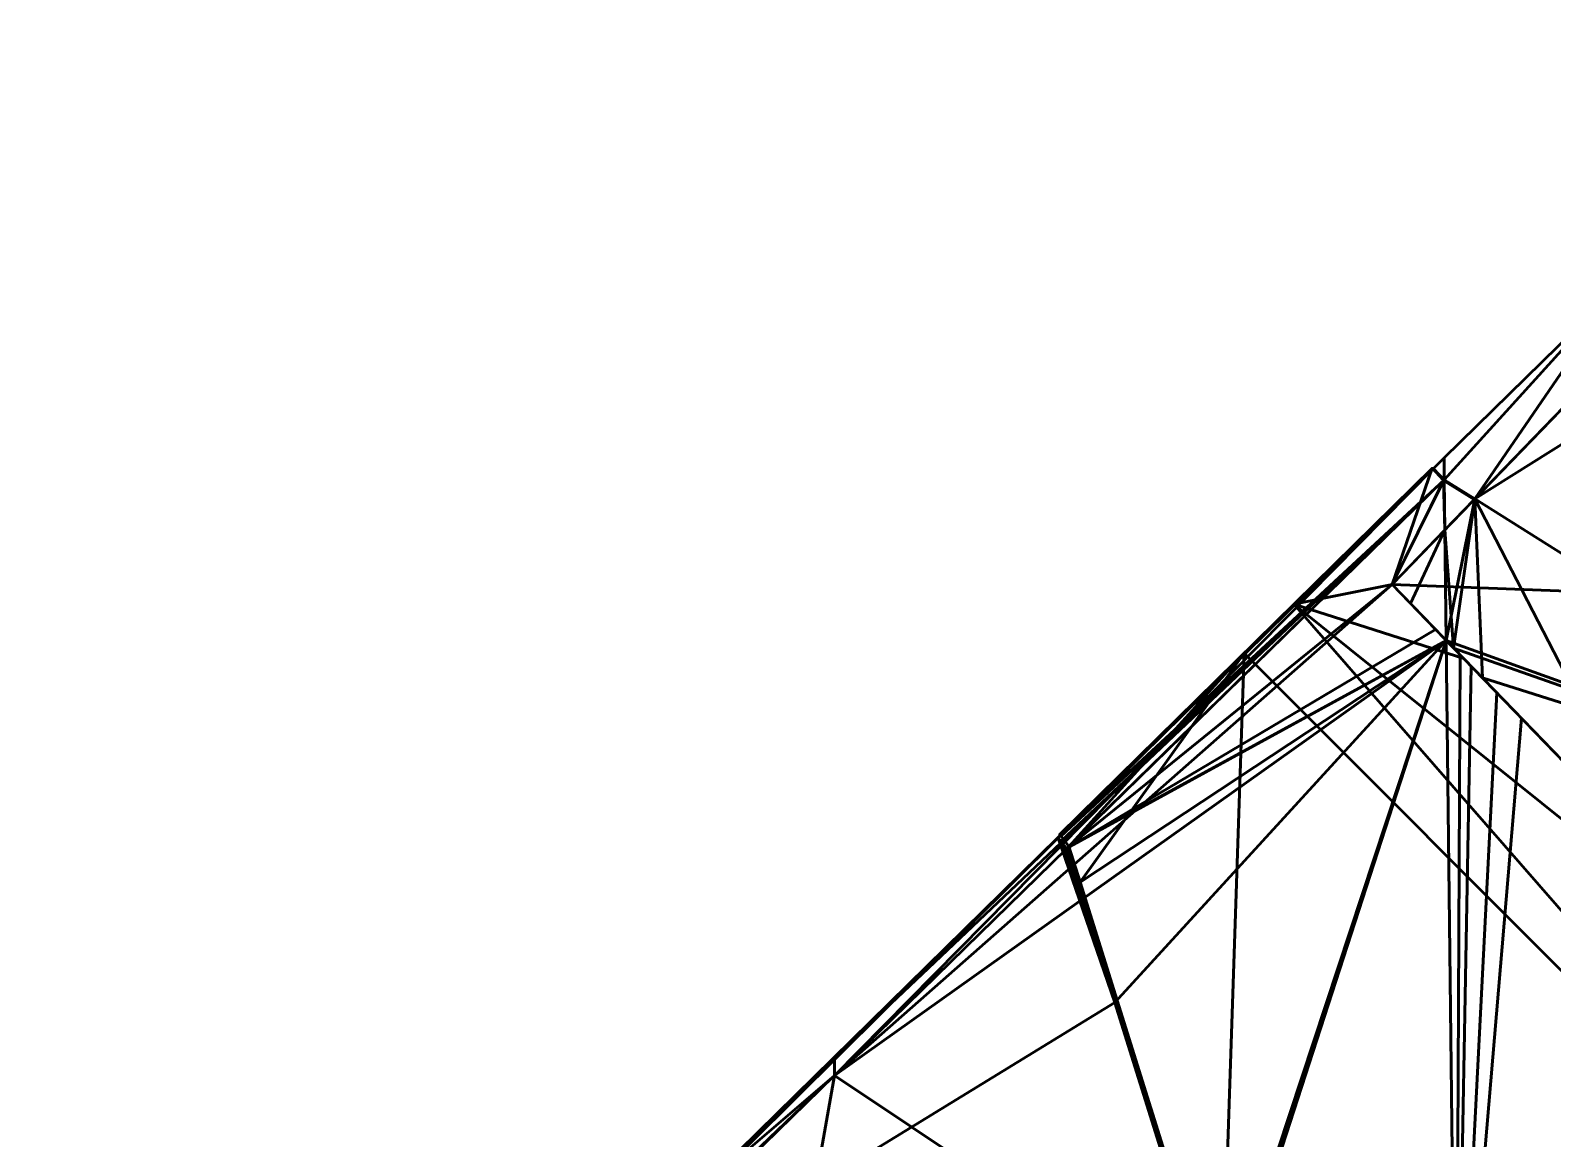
# Model space of a CAD drawing. Header units: metres. Extents: x -61.3 to -25, y -28 to 7.9.
# Drawn here: x -43.37 to -37.31, y 3.29 to 7.71 of the extents above; entities that cross this region are included whole.
import ezdxf

# ---------------------------------------------------------------- set-up
doc = ezdxf.new("R2010")
doc.units = ezdxf.units.M
for name, color, linetype, lineweight in [('0 BB  All Built Structures in Proposed site', 7, 'Continuous', 50), ('0 BB  All Untouched Project Ground Layers in Proposed site', 7, 'Continuous', 50), ('0 BB  Fill', 7, 'Continuous', 50)]:
    doc.layers.add(name, color=color, linetype=linetype, lineweight=lineweight)

# ---------------------------------------------------------------- blocks, each defined once
blk = doc.blocks.new('b0d1cfbc-37b5-426d-8847-3d3fb4a834c8')
at = {"layer": '0 BB  All Built Structures in Proposed site', "color": 8, "linetype": 'Continuous', "lineweight": 50, "true_color": 0x708090, "transparency": 33554687}
for points in [[(-37.9513, 5.5013, 35.9664), (-33.5482, 5.3333, 35.9664), (-35.8157, 7.7088, 35.9664)], [(-37.9513, 5.5013, 35.9664), (-35.8157, 7.7088, 35.9664), (-37.9513, 5.5013, 35.6616)], [(-35.8157, 7.7088, 35.9664), (-35.8157, 7.7088, 35.6616), (-37.9513, 5.5013, 35.6616)], [(-35.8157, 7.7088, 35.6616), (-33.5482, 5.3333, 35.6616), (-37.9513, 5.5013, 35.6616)], [(-33.5482, 5.3333, 35.9664), (-37.9513, 5.5013, 35.9664), (-35.8157, 3.2937, 35.9664)], [(-35.8157, 3.2937, 35.9664), (-37.9513, 5.5013, 35.9664), (-35.8157, 3.2937, 35.6616)], [(-35.8157, 3.2937, 35.6616), (-37.9513, 5.5013, 35.9664), (-37.9513, 5.5013, 35.6616)], [(-35.8157, 3.2937, 35.6616), (-37.9513, 5.5013, 35.6616), (-33.5482, 5.3333, 35.6616)]]:
    blk.add_3dface(points, dxfattribs=at)
blk = doc.blocks.new('f19161e1-4d41-47b8-92b2-5d887346f939')
at = {"layer": '0 BB  All Untouched Project Ground Layers in Proposed site', "color": 40, "linetype": 'Continuous', "lineweight": 50, "true_color": 0xffd700, "transparency": 33554687}
for points in [[(-37.9513, 5.5013, 35.6616), (-33.5482, 5.3333, 35.6616), (-35.8157, 7.7088, 35.6616)], [(-37.9513, 5.5013, 35.6616), (-35.8157, 7.7088, 35.6616), (-37.6217, 5.842, 35.3568)], [(-37.6217, 5.842, 35.3568), (-35.8157, 7.7088, 35.6616), (-35.8725, 7.6502, 35.3568)], [(-35.3787, 7.2509, 35.3568), (-37.6217, 5.842, 35.3568), (-35.8725, 7.6502, 35.3568)], [(-36.0709, 7.4451, 35.3568), (-35.9742, 7.545, 35.9664), (-37.6217, 5.842, 35.9664)], [(-37.6217, 5.842, 35.9664), (-35.9742, 7.545, 35.9664), (-37.0302, 6.7065, 35.9664)], [(-37.0302, 6.7065, 35.3568), (-36.0709, 7.4451, 35.3568), (-37.6217, 5.842, 35.3568)], [(-37.6217, 5.842, 35.9664), (-37.6217, 5.842, 35.3568), (-36.0709, 7.4451, 35.3568)], [(-37.6217, 5.842, 35.3568), (-35.3787, 7.2509, 35.3568), (-35.3787, 4.4296, 35.3568)], [(-37.7432, 6.0057, 35.3568), (-37.0302, 6.7065, 35.3568), (-37.7432, 5.9185, 35.3568)], [(-37.0302, 6.7065, 35.3568), (-37.6217, 5.842, 35.3568), (-37.7432, 5.9185, 35.3568)], [(-37.0302, 6.7065, 35.9664), (-37.0302, 6.7065, 35.3568), (-37.7432, 6.0057, 35.9664)], [(-37.0302, 6.7065, 35.3568), (-37.7432, 6.0057, 35.3568), (-37.7432, 6.0057, 35.9664)], [(-37.0302, 6.7065, 35.9664), (-37.7432, 6.0057, 35.9664), (-37.7432, 5.9185, 35.9664)], [(-37.0302, 6.7065, 35.9664), (-37.7432, 5.9185, 35.9664), (-37.6217, 5.842, 35.9664)], [(-37.7856, 5.964, 35.3568), (-37.7432, 6.0057, 35.3568), (-37.7432, 5.9185, 35.3568)], [(-37.7432, 6.0057, 35.9664), (-37.7432, 6.0057, 35.3568), (-37.7856, 5.964, 35.9664)], [(-37.7432, 6.0057, 35.3568), (-37.7856, 5.964, 35.3568), (-37.7856, 5.964, 35.9664)], [(-37.7432, 6.0057, 35.9664), (-37.7856, 5.964, 35.9664), (-37.7432, 5.9185, 35.9664)], [(-40.1723, 3.6181, 34.7561), (-37.7856, 5.964, 35.3568), (-37.7432, 5.9185, 35.3568)], [(-37.7856, 5.964, 35.3568), (-40.1723, 3.6181, 34.7561), (-39.282, 4.4932, 35.5891)], [(-37.7856, 5.964, 35.9664), (-37.7856, 5.964, 35.3568), (-39.282, 4.4932, 35.5898)], [(-37.7856, 5.964, 35.3568), (-39.282, 4.4932, 35.5891), (-39.282, 4.4932, 35.5898)], [(-37.7856, 5.964, 35.9664), (-39.282, 4.4932, 35.5898), (-39.281, 4.4922, 35.5898)], [(-39.281, 4.4922, 35.5898), (-37.7432, 5.9185, 35.9664), (-37.7856, 5.964, 35.9664)], [(-40.1723, 3.5452, 34.7472), (-37.7432, 5.9185, 35.3568), (-37.9513, 5.5013, 35.272)], [(-40.1723, 3.6181, 34.7561), (-37.7432, 5.9185, 35.3568), (-40.1723, 3.5452, 34.7472)], [(-37.7432, 5.9185, 35.9664), (-39.281, 4.4922, 35.5898), (-39.2701, 4.4783, 35.5895)], [(-39.2472, 4.449, 35.589), (-37.7432, 5.9185, 35.9664), (-39.2701, 4.4783, 35.5895)], [(-39.2472, 4.449, 35.589), (-37.9513, 5.5013, 35.8816), (-37.7432, 5.9185, 35.9664)], [(-37.9513, 5.5013, 35.272), (-37.7432, 5.9185, 35.3568), (-37.7408, 5.7188, 35.3266)], [(-37.7432, 5.9185, 35.9664), (-37.9513, 5.5013, 35.8816), (-37.7408, 5.7188, 35.9362)], [(-37.6217, 5.842, 35.3568), (-37.7408, 5.7188, 35.3266), (-37.7432, 5.9185, 35.3568)], [(-37.7408, 5.7188, 35.9362), (-37.6217, 5.842, 35.9664), (-37.7432, 5.9185, 35.9664)], [(-37.6217, 5.842, 35.3568), (-37.7408, 5.7188, 35.3266), (-37.9513, 5.5013, 35.6616)], [(-37.7408, 5.7188, 35.9362), (-37.7408, 5.7188, 35.3266), (-37.6217, 5.842, 35.3568)], [(-37.7408, 5.7188, 35.9362), (-37.6217, 5.842, 35.3568), (-37.6217, 5.842, 35.9664)], [(-37.7357, 5.2784, 35.26), (-37.7408, 5.7188, 35.3266), (-37.6217, 5.842, 35.3568)], [(-37.6217, 5.842, 35.3568), (-35.3787, 4.4296, 35.3568), (-37.7357, 5.2784, 35.26)], [(-37.9513, 5.5013, 35.8816), (-37.9513, 5.5013, 35.272), (-37.7408, 5.7188, 35.3266)], [(-37.7408, 5.7188, 35.3266), (-37.7408, 5.7188, 35.9362), (-37.9513, 5.5013, 35.8816)], [(-37.878, 5.4255, 35.2679), (-37.9513, 5.5013, 35.272), (-37.7408, 5.7188, 35.3266)], [(-37.9513, 5.5013, 35.6616), (-37.7408, 5.7188, 35.3266), (-37.9513, 5.5013, 35.272)], [(-37.7357, 5.2784, 35.26), (-37.878, 5.4255, 35.2679), (-37.7408, 5.7188, 35.3266)], [(-37.9513, 5.5013, 35.272), (-37.7357, 5.2784, 35.26), (-40.1723, 3.5452, 34.7472)], [(-39.2472, 4.449, 35.589), (-37.7778, 5.3219, 35.8719), (-37.9513, 5.5013, 35.8816)], [(-37.9513, 5.5013, 35.8816), (-37.7778, 5.3219, 35.8719), (-37.9513, 5.5013, 35.272)], [(-37.7357, 5.2784, 35.26), (-37.9513, 5.5013, 35.272), (-37.7778, 5.3219, 35.8719)], [(-33.5482, 5.3333, 35.6616), (-37.9513, 5.5013, 35.6616), (-35.8157, 3.2937, 35.6616)], [(-37.7357, 5.2784, 35.26), (-37.9513, 5.5013, 35.6616), (-37.878, 5.4255, 35.2679)], [(-36.1242, 3.6126, 35.1607), (-37.9513, 5.5013, 35.6616), (-37.7357, 5.2784, 35.26)], [(-37.9513, 5.5013, 35.6616), (-36.1242, 3.6126, 35.1607), (-35.8157, 3.2937, 35.6616)], [(-37.9513, 5.5013, 35.272), (-37.878, 5.4255, 35.2679), (-37.9513, 5.5013, 35.6616)], [(-40.1723, 3.5452, 34.7472), (-37.7357, 5.2784, 35.26), (-37.6962, 1.8897, 34.7472)], [(-39.2472, 4.449, 35.589), (-37.7357, 5.2784, 35.8696), (-37.7778, 5.3219, 35.8719)], [(-39.0555, 3.8363, 35.5151), (-37.7357, 5.2784, 35.8696), (-39.2472, 4.449, 35.589)], [(-37.7357, 5.2784, 35.8696), (-39.0555, 3.8363, 35.5151), (-38.645, 2.5241, 35.3568)], [(-37.6962, 1.8897, 35.3568), (-37.7357, 5.2784, 35.8696), (-38.645, 2.5241, 35.3568)], [(-37.6803, 5.2211, 35.2565), (-37.7778, 5.3219, 35.8719), (-37.7357, 5.2784, 35.8696)], [(-37.7778, 5.3219, 35.8719), (-37.6803, 5.2211, 35.2565), (-37.7357, 5.2784, 35.26)], [(-37.6803, 5.2211, 35.2565), (-37.6962, 1.8897, 34.7472), (-37.7357, 5.2784, 35.26)], [(-37.7357, 5.2784, 35.8696), (-36.1242, 3.6126, 35.7703), (-37.6803, 5.2211, 35.2565)], [(-36.1242, 3.6126, 35.7703), (-37.7357, 5.2784, 35.8696), (-37.6962, 1.8897, 35.3568)], [(-36.1242, 3.6126, 35.1607), (-37.7357, 5.2784, 35.26), (-35.3787, 4.4296, 35.3568)], [(-37.6803, 5.2211, 35.2565), (-36.1242, 3.6126, 35.1607), (-37.6962, 1.8897, 34.7472)], [(-36.1242, 3.6126, 35.1607), (-37.6803, 5.2211, 35.2565), (-36.1242, 3.6126, 35.7703)], [(-39.282, 4.4932, 35.5891), (-41.3741, 2.4368, 34.7518), (-41.3741, 2.4135, 34.7472)], [(-39.282, 4.4932, 35.5891), (-41.3741, 2.4135, 34.7472), (-39.281, 4.4922, 35.5891)], [(-39.282, 4.4932, 35.5891), (-40.1723, 3.6181, 34.7561), (-41.3741, 2.4368, 34.7518)], [(-39.281, 4.4922, 35.5891), (-41.3741, 2.4135, 34.7472), (-39.0555, 3.8364, 35.5144)], [(-39.282, 4.4932, 35.5898), (-39.282, 4.4932, 35.5891), (-39.281, 4.4922, 35.5898)], [(-39.282, 4.4932, 35.5891), (-39.281, 4.4922, 35.5891), (-39.281, 4.4922, 35.5898)], [(-39.281, 4.4922, 35.5891), (-39.0555, 3.8364, 35.5144), (-39.2701, 4.4783, 35.5888)], [(-39.2701, 4.4783, 35.5895), (-39.281, 4.4922, 35.5898), (-39.281, 4.4922, 35.5891)], [(-39.2701, 4.4783, 35.5895), (-39.281, 4.4922, 35.5891), (-39.2701, 4.4783, 35.5888)], [(-39.2472, 4.449, 35.5883), (-39.2701, 4.4783, 35.5888), (-39.0555, 3.8364, 35.5144)], [(-39.2472, 4.449, 35.589), (-39.2701, 4.4783, 35.5895), (-39.2472, 4.449, 35.5883)], [(-39.2701, 4.4783, 35.5895), (-39.2701, 4.4783, 35.5888), (-39.2472, 4.449, 35.5883)], [(-39.0555, 3.8363, 35.5151), (-39.2472, 4.449, 35.589), (-39.2472, 4.449, 35.5883)], [(-39.0555, 3.8363, 35.5151), (-39.2472, 4.449, 35.5883), (-39.0555, 3.8364, 35.5144)], [(-41.3741, 2.4135, 34.7472), (-38.645, 2.5241, 35.3561), (-39.0555, 3.8364, 35.5144)], [(-39.0555, 3.8363, 35.5151), (-39.0555, 3.8364, 35.5144), (-38.645, 2.5241, 35.3561)], [(-38.645, 2.5241, 35.3568), (-39.0555, 3.8363, 35.5151), (-38.645, 2.5241, 35.3561)], [(-43.3391, 0.5054, 34.1508), (-40.1723, 3.6181, 34.7561), (-40.1723, 3.5452, 34.7472)], [(-40.1723, 3.6181, 34.7561), (-43.3391, 0.5054, 34.1508), (-41.3741, 2.4368, 34.7518)], [(-36.1242, 3.6126, 35.1607), (-35.8157, 3.2937, 35.1536), (-37.6962, 1.8897, 34.7472)], [(-36.1242, 3.6126, 35.7703), (-37.6962, 1.8897, 35.3568), (-37.2712, 1.595, 35.3665)], [(-43.3739, 0.4173, 34.1376), (-40.1723, 3.5452, 34.7472), (-41.0328, -1.3406, 34.1376)], [(-43.3391, 0.5054, 34.1508), (-40.1723, 3.5452, 34.7472), (-43.3739, 0.4173, 34.1376)], [(-41.0328, -1.3406, 34.1376), (-40.1723, 3.5452, 34.7472), (-37.6962, 1.8897, 34.7472)]]:
    blk.add_3dface(points, dxfattribs=at)
blk = doc.blocks.new('1b2ab502-d486-4e63-b1bb-fa146fe8643c')
at = {"layer": '0 BB  All Untouched Project Ground Layers in Proposed site', "color": 227, "linetype": 'Continuous', "lineweight": 50, "true_color": 0x8b3573, "transparency": 33554687}
for points in [[(-35.3787, 7.2509, 35.3568), (-35.8725, 7.6502, 35.3568), (-37.6217, 5.842, 35.3568)], [(-36.0427, 7.4742, 34.4424), (-37.6217, 5.842, 35.3568), (-35.8725, 7.6502, 35.3568)], [(-37.6217, 5.842, 35.3568), (-36.0427, 7.4742, 34.4424), (-37.6217, 5.842, 34.4424)], [(-35.3787, 7.2509, 34.4424), (-37.6217, 5.842, 34.4424), (-36.0427, 7.4742, 34.4424)], [(-36.2158, 7.2953, 34.4424), (-36.0709, 7.4451, 35.3568), (-37.6217, 5.842, 35.3568)], [(-37.6217, 5.842, 35.3568), (-36.0709, 7.4451, 35.3568), (-37.0302, 6.7065, 35.3568)], [(-37.0302, 6.7065, 34.4424), (-36.2158, 7.2953, 34.4424), (-37.6217, 5.842, 34.4424)], [(-37.6217, 5.842, 35.3568), (-37.6217, 5.842, 34.4424), (-36.2158, 7.2953, 34.4424)], [(-35.3787, 4.4296, 35.3568), (-35.3787, 7.2509, 35.3568), (-37.6217, 5.842, 35.3568)], [(-37.6217, 5.842, 34.4424), (-35.3787, 7.2509, 34.4424), (-35.3787, 4.4296, 34.4424)], [(-37.7432, 6.0057, 34.4424), (-37.0302, 6.7065, 34.4424), (-37.7432, 5.9185, 34.4424)], [(-37.0302, 6.7065, 34.4424), (-37.6217, 5.842, 34.4424), (-37.7432, 5.9185, 34.4424)], [(-37.0302, 6.7065, 35.3568), (-37.0302, 6.7065, 34.4424), (-37.7432, 6.0057, 35.3568)], [(-37.7432, 6.0057, 35.3568), (-37.0302, 6.7065, 34.4424), (-37.7432, 6.0057, 34.4424)], [(-37.0302, 6.7065, 35.3568), (-37.7432, 6.0057, 35.3568), (-37.7432, 5.9185, 35.3568)], [(-37.0302, 6.7065, 35.3568), (-37.7432, 5.9185, 35.3568), (-37.6217, 5.842, 35.3568)], [(-37.7856, 5.964, 34.4424), (-37.7432, 6.0057, 34.4424), (-37.7432, 5.9185, 34.4424)], [(-37.7432, 6.0057, 35.3568), (-37.7432, 6.0057, 34.4424), (-37.7856, 5.964, 35.3568)], [(-37.7432, 6.0057, 34.4424), (-37.7856, 5.964, 34.4424), (-37.7856, 5.964, 35.3568)], [(-37.7432, 6.0057, 35.3568), (-37.7856, 5.964, 35.3568), (-37.7432, 5.9185, 35.3568)], [(-40.1723, 3.6181, 33.8417), (-37.7856, 5.964, 34.4424), (-37.7432, 5.9185, 34.4424)], [(-37.7856, 5.964, 35.3568), (-37.7856, 5.964, 34.4424), (-40.1723, 3.6181, 34.7561)], [(-40.1723, 3.6181, 34.7561), (-37.7856, 5.964, 34.4424), (-40.1723, 3.6181, 33.8417)], [(-37.7856, 5.964, 35.3568), (-40.1723, 3.6181, 34.7561), (-40.1723, 3.5452, 34.7472)], [(-37.7856, 5.964, 35.3568), (-40.1723, 3.5452, 34.7472), (-37.7432, 5.9185, 35.3568)], [(-40.1723, 3.5452, 33.8328), (-37.7432, 5.9185, 34.4424), (-37.9513, 5.5013, 34.3576)], [(-40.1723, 3.6181, 33.8417), (-37.7432, 5.9185, 34.4424), (-40.1723, 3.5452, 33.8328)], [(-40.1723, 3.5452, 34.7472), (-37.9513, 5.5013, 35.272), (-37.7432, 5.9185, 35.3568)], [(-37.9513, 5.5013, 34.3576), (-37.7432, 5.9185, 34.4424), (-37.7408, 5.7188, 34.4122)], [(-37.7432, 5.9185, 35.3568), (-37.9513, 5.5013, 35.272), (-37.7408, 5.7188, 35.3266)], [(-37.6217, 5.842, 34.4424), (-37.7408, 5.7188, 34.4122), (-37.7432, 5.9185, 34.4424)], [(-37.7408, 5.7188, 35.3266), (-37.6217, 5.842, 35.3568), (-37.7432, 5.9185, 35.3568)], [(-37.7408, 5.7188, 35.3266), (-37.7408, 5.7188, 34.4122), (-37.6217, 5.842, 34.4424)], [(-37.7408, 5.7188, 35.3266), (-37.6217, 5.842, 34.4424), (-37.6217, 5.842, 35.3568)], [(-37.7408, 5.7188, 35.3266), (-37.7357, 5.2784, 35.26), (-37.6217, 5.842, 35.3568)], [(-37.6217, 5.842, 35.3568), (-37.6217, 5.842, 34.4424), (-37.7408, 5.7188, 35.3266)], [(-37.6217, 5.842, 34.4424), (-37.7408, 5.7188, 34.4122), (-37.7408, 5.7188, 35.3266)], [(-37.6217, 5.842, 34.4424), (-37.706, 5.2477, 34.3437), (-37.7408, 5.7188, 34.4122)], [(-35.3787, 4.4296, 35.3568), (-37.6217, 5.842, 35.3568), (-37.7357, 5.2784, 35.26)], [(-37.6217, 5.842, 34.4424), (-35.3787, 4.4296, 34.4424), (-37.706, 5.2477, 34.3437)], [(-37.9513, 5.5013, 35.272), (-37.9513, 5.5013, 34.3576), (-37.7408, 5.7188, 34.4122)], [(-37.7408, 5.7188, 34.4122), (-37.7408, 5.7188, 35.3266), (-37.9513, 5.5013, 35.272)], [(-37.878, 5.4255, 35.2679), (-37.7408, 5.7188, 35.3266), (-37.9513, 5.5013, 35.272)], [(-37.9513, 5.5013, 35.272), (-37.7408, 5.7188, 34.4122), (-37.9513, 5.5013, 34.3576)], [(-37.7408, 5.7188, 34.4122), (-37.9513, 5.5013, 35.272), (-37.7408, 5.7188, 35.3266)], [(-37.9513, 5.5013, 34.3576), (-37.7408, 5.7188, 34.4122), (-37.7357, 5.2784, 34.3456)], [(-37.878, 5.4255, 35.2679), (-37.7357, 5.2784, 35.26), (-37.7408, 5.7188, 35.3266)], [(-37.7357, 5.2784, 34.3456), (-37.7408, 5.7188, 34.4122), (-37.706, 5.2477, 34.3437)], [(-37.9513, 5.5013, 34.3576), (-37.7357, 5.2784, 34.3456), (-40.1723, 3.5452, 33.8328)], [(-37.9513, 5.5013, 35.272), (-40.1723, 3.5452, 34.7472), (-37.7357, 5.2784, 35.26)], [(-37.9513, 5.5013, 35.272), (-37.7357, 5.2784, 35.26), (-37.9513, 5.5013, 34.3576)], [(-37.7357, 5.2784, 34.3456), (-37.9513, 5.5013, 34.3576), (-37.7357, 5.2784, 35.26)], [(-37.878, 5.4255, 35.2679), (-37.9513, 5.5013, 35.272), (-37.9513, 5.5013, 34.3576)], [(-37.9513, 5.5013, 34.3576), (-37.7357, 5.2784, 34.3456), (-37.878, 5.4255, 35.2679)], [(-37.7357, 5.2784, 35.26), (-37.878, 5.4255, 35.2679), (-37.706, 5.2477, 34.3437)], [(-37.706, 5.2477, 34.3437), (-37.878, 5.4255, 35.2679), (-37.7357, 5.2784, 34.3456)], [(-40.1723, 3.5452, 33.8328), (-37.7357, 5.2784, 34.3456), (-37.6962, 1.8897, 33.8328)], [(-40.1723, 3.5452, 34.7472), (-37.6962, 1.8897, 34.7472), (-37.7357, 5.2784, 35.26)], [(-37.5339, 5.0698, 34.3331), (-37.6962, 1.8897, 33.8328), (-37.7357, 5.2784, 34.3456)], [(-37.6803, 5.2211, 35.2565), (-37.5339, 5.0698, 34.3331), (-37.7357, 5.2784, 34.3456)], [(-37.7357, 5.2784, 35.26), (-37.6803, 5.2211, 35.2565), (-37.7357, 5.2784, 34.3456)], [(-37.6803, 5.2211, 35.2565), (-37.7357, 5.2784, 35.26), (-37.6962, 1.8897, 34.7472)], [(-37.7357, 5.2784, 35.26), (-36.1242, 3.6126, 35.1607), (-35.3787, 4.4296, 35.3568)], [(-36.1242, 3.6126, 35.1607), (-37.7357, 5.2784, 35.26), (-37.706, 5.2477, 34.3437)], [(-37.706, 5.2477, 34.3437), (-36.1242, 3.6126, 34.2463), (-36.1242, 3.6126, 35.1607)], [(-36.1242, 3.6126, 34.2463), (-37.706, 5.2477, 34.3437), (-35.3787, 4.4296, 34.4424)], [(-36.1242, 3.6126, 35.1607), (-37.6803, 5.2211, 35.2565), (-37.6962, 1.8897, 34.7472)], [(-37.6803, 5.2211, 35.2565), (-36.1242, 3.6126, 35.1607), (-37.5339, 5.0698, 34.3331)], [(-37.5339, 5.0698, 34.3331), (-36.1242, 3.6126, 34.2463), (-37.6962, 1.8897, 33.8328)], [(-36.1242, 3.6126, 34.2463), (-37.5339, 5.0698, 34.3331), (-36.1242, 3.6126, 35.1607)], [(-40.1723, 3.6181, 34.7561), (-43.3391, 0.5054, 34.1508), (-43.3739, 0.4173, 34.1376)], [(-40.1723, 3.6181, 34.7561), (-43.3739, 0.4173, 34.1376), (-40.1723, 3.5452, 34.7472)], [(-43.3391, 0.5054, 33.2364), (-40.1723, 3.6181, 33.8417), (-40.1723, 3.5452, 33.8328)], [(-40.1723, 3.6181, 33.8417), (-43.3391, 0.5054, 33.2364), (-43.3391, 0.5054, 34.1508)], [(-43.3391, 0.5054, 34.1508), (-40.1723, 3.6181, 34.7561), (-40.1723, 3.6181, 33.8417)], [(-36.1242, 3.6126, 34.2463), (-35.8157, 3.2937, 34.2392), (-37.6962, 1.8897, 33.8328)], [(-37.6962, 1.8897, 34.7472), (-35.8157, 3.2937, 35.1536), (-36.1242, 3.6126, 35.1607)], [(-43.3739, 0.4173, 33.2232), (-40.1723, 3.5452, 33.8328), (-41.0328, -1.3406, 33.2232)], [(-43.3391, 0.5054, 33.2364), (-40.1723, 3.5452, 33.8328), (-43.3739, 0.4173, 33.2232)], [(-40.1723, 3.5452, 34.7472), (-43.3739, 0.4173, 34.1376), (-41.0328, -1.3406, 34.1376)], [(-41.0328, -1.3406, 33.2232), (-40.1723, 3.5452, 33.8328), (-37.6962, 1.8897, 33.8328)], [(-40.1723, 3.5452, 34.7472), (-41.0328, -1.3406, 34.1376), (-37.6962, 1.8897, 34.7472)]]:
    blk.add_3dface(points, dxfattribs=at)
blk = doc.blocks.new('ddf992bc-4f9a-490d-82f3-f35fdbdac8a4')
at = {"layer": '0 BB  All Untouched Project Ground Layers in Proposed site', "color": 217, "linetype": 'Continuous', "lineweight": 50, "true_color": 0x8b318b, "transparency": 33554687}
for points in [[(-35.3787, 7.2509, 34.4424), (-36.0427, 7.4742, 34.4424), (-37.6217, 5.842, 34.4424)], [(-36.1562, 7.3569, 33.8328), (-37.6217, 5.842, 34.4424), (-36.0427, 7.4742, 34.4424)], [(-37.6217, 5.842, 34.4424), (-36.1562, 7.3569, 33.8328), (-37.6217, 5.842, 33.8328)], [(-37.6217, 5.842, 33.8328), (-36.1562, 7.3569, 33.8328), (-35.3787, 4.4296, 33.8328)], [(-36.3124, 7.1954, 33.8328), (-36.2158, 7.2953, 34.4424), (-37.6217, 5.842, 34.4424)], [(-37.6217, 5.842, 34.4424), (-36.2158, 7.2953, 34.4424), (-37.0302, 6.7065, 34.4424)], [(-35.3787, 4.4296, 34.4424), (-35.3787, 7.2509, 34.4424), (-37.6217, 5.842, 34.4424)], [(-37.0302, 6.7065, 33.8328), (-36.3124, 7.1954, 33.8328), (-37.6217, 5.842, 33.8328)], [(-37.6217, 5.842, 34.4424), (-37.6217, 5.842, 33.8328), (-36.3124, 7.1954, 33.8328)], [(-37.7432, 6.0057, 33.8328), (-37.0302, 6.7065, 33.8328), (-37.7432, 5.9185, 33.8328)], [(-37.0302, 6.7065, 33.8328), (-37.6217, 5.842, 33.8328), (-37.7432, 5.9185, 33.8328)], [(-37.0302, 6.7065, 34.4424), (-37.0302, 6.7065, 33.8328), (-37.7432, 6.0057, 34.4424)], [(-37.7432, 6.0057, 34.4424), (-37.0302, 6.7065, 33.8328), (-37.7432, 6.0057, 33.8328)], [(-37.0302, 6.7065, 34.4424), (-37.7432, 6.0057, 34.4424), (-37.7432, 5.9185, 34.4424)], [(-37.0302, 6.7065, 34.4424), (-37.7432, 5.9185, 34.4424), (-37.6217, 5.842, 34.4424)], [(-37.7856, 5.964, 33.8328), (-37.7432, 6.0057, 33.8328), (-37.7432, 5.9185, 33.8328)], [(-37.7432, 6.0057, 34.4424), (-37.7432, 6.0057, 33.8328), (-37.7856, 5.964, 34.4424)], [(-37.7432, 6.0057, 33.8328), (-37.7856, 5.964, 33.8328), (-37.7856, 5.964, 34.4424)], [(-37.7432, 6.0057, 34.4424), (-37.7856, 5.964, 34.4424), (-37.7432, 5.9185, 34.4424)], [(-40.1723, 3.6181, 33.2321), (-37.7856, 5.964, 33.8328), (-37.7432, 5.9185, 33.8328)], [(-37.7856, 5.964, 34.4424), (-37.7856, 5.964, 33.8328), (-40.1723, 3.6181, 33.8417)], [(-40.1723, 3.6181, 33.8417), (-37.7856, 5.964, 33.8328), (-40.1723, 3.6181, 33.2321)], [(-37.7856, 5.964, 34.4424), (-40.1723, 3.6181, 33.8417), (-40.1723, 3.5452, 33.8328)], [(-37.7856, 5.964, 34.4424), (-40.1723, 3.5452, 33.8328), (-37.7432, 5.9185, 34.4424)], [(-40.1723, 3.5452, 33.2232), (-37.7432, 5.9185, 33.8328), (-37.9513, 5.5013, 33.748)], [(-40.1723, 3.6181, 33.2321), (-37.7432, 5.9185, 33.8328), (-40.1723, 3.5452, 33.2232)], [(-40.1723, 3.5452, 33.8328), (-37.9513, 5.5013, 34.3576), (-37.7432, 5.9185, 34.4424)], [(-37.9513, 5.5013, 33.748), (-37.7432, 5.9185, 33.8328), (-37.7408, 5.7188, 33.8026)], [(-37.7432, 5.9185, 34.4424), (-37.9513, 5.5013, 34.3576), (-37.7408, 5.7188, 34.4122)], [(-37.6217, 5.842, 33.8328), (-37.7408, 5.7188, 33.8026), (-37.7432, 5.9185, 33.8328)], [(-37.7408, 5.7188, 34.4122), (-37.6217, 5.842, 34.4424), (-37.7432, 5.9185, 34.4424)], [(-37.7408, 5.7188, 34.4122), (-37.7408, 5.7188, 33.8026), (-37.6217, 5.842, 33.8328)], [(-37.7408, 5.7188, 34.4122), (-37.6217, 5.842, 33.8328), (-37.6217, 5.842, 34.4424)], [(-37.6217, 5.842, 34.4424), (-37.7408, 5.7188, 34.4122), (-37.706, 5.2477, 34.3437)], [(-37.6217, 5.842, 34.4424), (-37.6217, 5.842, 33.8328), (-37.7408, 5.7188, 34.4122)], [(-37.6217, 5.842, 33.8328), (-37.7408, 5.7188, 33.8026), (-37.7408, 5.7188, 34.4122)], [(-37.7408, 5.7188, 33.8026), (-37.6217, 5.842, 33.8328), (-37.7357, 5.2784, 33.736)], [(-37.5912, 5.129, 33.7271), (-37.7357, 5.2784, 33.736), (-37.6217, 5.842, 33.8328)], [(-37.6217, 5.842, 34.4424), (-37.706, 5.2477, 34.3437), (-35.3787, 4.4296, 34.4424)], [(-37.6217, 5.842, 33.8328), (-35.3787, 4.4296, 33.8328), (-37.5912, 5.129, 33.7271)], [(-37.9513, 5.5013, 34.3576), (-37.9513, 5.5013, 33.748), (-37.7408, 5.7188, 33.8026)], [(-37.7408, 5.7188, 33.8026), (-37.7408, 5.7188, 34.4122), (-37.9513, 5.5013, 34.3576)], [(-37.7408, 5.7188, 34.4122), (-37.9513, 5.5013, 34.3576), (-37.7357, 5.2784, 34.3456)], [(-37.9513, 5.5013, 34.3576), (-37.7408, 5.7188, 33.8026), (-37.9513, 5.5013, 33.748)], [(-37.7408, 5.7188, 33.8026), (-37.9513, 5.5013, 34.3576), (-37.7408, 5.7188, 34.4122)], [(-37.9513, 5.5013, 33.748), (-37.7408, 5.7188, 33.8026), (-37.7357, 5.2784, 33.736)], [(-37.7357, 5.2784, 34.3456), (-37.706, 5.2477, 34.3437), (-37.7408, 5.7188, 34.4122)], [(-37.9513, 5.5013, 33.748), (-37.7357, 5.2784, 33.736), (-40.1723, 3.5452, 33.2232)], [(-37.9513, 5.5013, 34.3576), (-40.1723, 3.5452, 33.8328), (-37.7357, 5.2784, 34.3456)], [(-37.9513, 5.5013, 34.3576), (-37.7357, 5.2784, 34.3456), (-37.9513, 5.5013, 33.748)], [(-37.7357, 5.2784, 33.736), (-37.9513, 5.5013, 33.748), (-37.7357, 5.2784, 34.3456)], [(-37.7357, 5.2784, 34.3456), (-37.9513, 5.5013, 34.3576), (-37.9513, 5.5013, 33.748)], [(-37.7357, 5.2784, 33.736), (-37.7357, 5.2784, 34.3456), (-37.9513, 5.5013, 33.748)], [(-40.1723, 3.5452, 33.2232), (-37.7357, 5.2784, 33.736), (-37.6962, 1.8897, 33.2232)], [(-40.1723, 3.5452, 33.8328), (-37.6962, 1.8897, 33.8328), (-37.7357, 5.2784, 34.3456)], [(-37.4363, 4.9689, 33.7175), (-37.6962, 1.8897, 33.2232), (-37.7357, 5.2784, 33.736)], [(-37.5339, 5.0698, 34.3331), (-37.4363, 4.9689, 33.7175), (-37.7357, 5.2784, 33.736)], [(-37.7357, 5.2784, 34.3456), (-37.5339, 5.0698, 34.3331), (-37.7357, 5.2784, 33.736)], [(-37.5339, 5.0698, 34.3331), (-37.7357, 5.2784, 34.3456), (-37.6962, 1.8897, 33.8328)], [(-37.7357, 5.2784, 34.3456), (-37.7357, 5.2784, 33.736), (-37.706, 5.2477, 34.3437)], [(-37.5912, 5.129, 33.7271), (-37.706, 5.2477, 34.3437), (-37.7357, 5.2784, 33.736)], [(-37.706, 5.2477, 34.3437), (-36.1242, 3.6126, 34.2463), (-35.3787, 4.4296, 34.4424)], [(-37.5912, 5.129, 33.7271), (-36.1242, 3.6126, 34.2463), (-37.706, 5.2477, 34.3437)], [(-36.1242, 3.6126, 33.6367), (-36.1242, 3.6126, 34.2463), (-37.5912, 5.129, 33.7271)], [(-36.1242, 3.6126, 33.6367), (-37.5912, 5.129, 33.7271), (-35.3787, 4.4296, 33.8328)], [(-36.1242, 3.6126, 34.2463), (-37.5339, 5.0698, 34.3331), (-37.6962, 1.8897, 33.8328)], [(-37.5339, 5.0698, 34.3331), (-36.1242, 3.6126, 34.2463), (-37.4363, 4.9689, 33.7175)], [(-37.4363, 4.9689, 33.7175), (-36.1242, 3.6126, 33.6367), (-37.6962, 1.8897, 33.2232)], [(-36.1242, 3.6126, 33.6367), (-37.4363, 4.9689, 33.7175), (-36.1242, 3.6126, 34.2463)], [(-40.1723, 3.6181, 33.8417), (-43.3391, 0.5054, 33.2364), (-43.3739, 0.4173, 33.2232)], [(-40.1723, 3.6181, 33.8417), (-43.3739, 0.4173, 33.2232), (-40.1723, 3.5452, 33.8328)], [(-43.3391, 0.5054, 32.6268), (-40.1723, 3.6181, 33.2321), (-40.1723, 3.5452, 33.2232)], [(-40.1723, 3.6181, 33.2321), (-43.3391, 0.5054, 32.6268), (-43.3391, 0.5054, 33.2364)], [(-43.3391, 0.5054, 33.2364), (-40.1723, 3.6181, 33.8417), (-40.1723, 3.6181, 33.2321)], [(-36.1242, 3.6126, 33.6367), (-35.8157, 3.2937, 33.6296), (-37.6962, 1.8897, 33.2232)], [(-37.6962, 1.8897, 33.8328), (-35.8157, 3.2937, 34.2392), (-36.1242, 3.6126, 34.2463)], [(-43.3739, 0.4173, 32.6136), (-40.1723, 3.5452, 33.2232), (-41.0328, -1.3406, 32.6136)], [(-43.3391, 0.5054, 32.6268), (-40.1723, 3.5452, 33.2232), (-43.3739, 0.4173, 32.6136)], [(-40.1723, 3.5452, 33.8328), (-43.3739, 0.4173, 33.2232), (-41.0328, -1.3406, 33.2232)], [(-41.0328, -1.3406, 32.6136), (-40.1723, 3.5452, 33.2232), (-37.6962, 1.8897, 33.2232)], [(-40.1723, 3.5452, 33.8328), (-41.0328, -1.3406, 33.2232), (-37.6962, 1.8897, 33.8328)]]:
    blk.add_3dface(points, dxfattribs=at)
blk = doc.blocks.new('0c24cc1f-feeb-454a-a965-ad1ec503f3fa')
at = {"layer": '0 BB  All Untouched Project Ground Layers in Proposed site', "color": 227, "linetype": 'Continuous', "lineweight": 50, "true_color": 0x8b3573, "transparency": 33554687}
for points in [[(-35.3787, 4.4296, 33.8328), (-36.1562, 7.3569, 33.8328), (-37.6217, 5.842, 33.8328)], [(-36.8733, 6.6156, 29.98), (-37.6217, 5.842, 33.8328), (-36.1562, 7.3569, 33.8328)], [(-36.9231, 6.5641, 29.98), (-36.3124, 7.1954, 33.8328), (-37.6217, 5.842, 33.8328)], [(-37.6217, 5.842, 33.8328), (-36.3124, 7.1954, 33.8328), (-37.0302, 6.7065, 33.8328)], [(-37.7432, 6.0057, 29.98), (-37.0302, 6.7065, 29.98), (-37.7432, 5.9185, 29.98)], [(-37.0302, 6.7065, 29.98), (-37.6217, 5.842, 29.98), (-37.7432, 5.9185, 29.98)], [(-37.0302, 6.7065, 33.8328), (-37.0302, 6.7065, 29.98), (-37.7432, 6.0057, 33.8328)], [(-37.7432, 6.0057, 33.8328), (-37.0302, 6.7065, 29.98), (-37.7432, 6.0057, 29.98)], [(-37.0302, 6.7065, 33.8328), (-37.7432, 6.0057, 33.8328), (-37.7432, 5.9185, 33.8328)], [(-37.0302, 6.7065, 33.8328), (-37.7432, 5.9185, 33.8328), (-37.6217, 5.842, 33.8328)], [(-37.6217, 5.842, 29.98), (-37.0302, 6.7065, 29.98), (-36.9231, 6.5641, 29.98)], [(-37.6217, 5.842, 33.8328), (-36.8733, 6.6156, 29.98), (-37.6217, 5.842, 29.98)], [(-37.6217, 5.842, 29.98), (-36.8733, 6.6156, 29.98), (-35.3787, 4.4296, 29.98)], [(-37.6217, 5.842, 33.8328), (-37.6217, 5.842, 29.98), (-36.9231, 6.5641, 29.98)], [(-37.7856, 5.964, 29.98), (-37.7432, 6.0057, 29.98), (-37.7432, 5.9185, 29.98)], [(-37.7432, 6.0057, 33.8328), (-37.7432, 6.0057, 29.98), (-37.7856, 5.964, 33.8328)], [(-37.7432, 6.0057, 29.98), (-37.7856, 5.964, 29.98), (-37.7856, 5.964, 33.8328)], [(-37.7432, 6.0057, 33.8328), (-37.7856, 5.964, 33.8328), (-37.7432, 5.9185, 33.8328)], [(-40.1723, 3.6181, 29.3793), (-37.7856, 5.964, 29.98), (-37.7432, 5.9185, 29.98)], [(-37.7856, 5.964, 33.8328), (-37.7856, 5.964, 29.98), (-40.1723, 3.6181, 33.2321)], [(-40.1723, 3.6181, 33.2321), (-37.7856, 5.964, 29.98), (-40.1723, 3.6181, 29.3793)], [(-37.7856, 5.964, 33.8328), (-40.1723, 3.6181, 33.2321), (-40.1723, 3.5452, 33.2232)], [(-37.7856, 5.964, 33.8328), (-40.1723, 3.5452, 33.2232), (-37.7432, 5.9185, 33.8328)], [(-40.1723, 3.5452, 29.3704), (-37.7432, 5.9185, 29.98), (-37.9513, 5.5013, 29.8952)], [(-40.1723, 3.6181, 29.3793), (-37.7432, 5.9185, 29.98), (-40.1723, 3.5452, 29.3704)], [(-40.1723, 3.5452, 33.2232), (-37.9513, 5.5013, 33.748), (-37.7432, 5.9185, 33.8328)], [(-37.9513, 5.5013, 29.8952), (-37.7432, 5.9185, 29.98), (-37.7408, 5.7188, 29.9498)], [(-37.7432, 5.9185, 33.8328), (-37.9513, 5.5013, 33.748), (-37.7408, 5.7188, 33.8026)], [(-37.6217, 5.842, 29.98), (-37.7408, 5.7188, 29.9498), (-37.7432, 5.9185, 29.98)], [(-37.7408, 5.7188, 33.8026), (-37.6217, 5.842, 33.8328), (-37.7432, 5.9185, 33.8328)], [(-37.9513, 5.5013, 33.748), (-37.6217, 5.842, 29.98), (-37.7408, 5.7188, 33.8026)], [(-37.6217, 5.842, 29.98), (-37.9513, 5.5013, 33.748), (-37.7408, 5.7188, 29.9498)], [(-37.9513, 5.5013, 33.748), (-37.7408, 5.7188, 33.8026), (-37.6217, 5.842, 29.98)], [(-37.7408, 5.7188, 29.9498), (-37.9513, 5.5013, 33.748), (-37.6217, 5.842, 29.98)], [(-37.7408, 5.7188, 33.8026), (-37.6217, 5.842, 29.98), (-37.6217, 5.842, 33.8328)], [(-37.7408, 5.7188, 33.8026), (-37.7357, 5.2784, 33.736), (-37.6217, 5.842, 33.8328)], [(-37.6217, 5.842, 33.8328), (-37.6217, 5.842, 29.98), (-37.7408, 5.7188, 33.8026)], [(-37.7408, 5.7188, 29.9498), (-37.6217, 5.842, 29.98), (-37.7357, 5.2784, 29.8832)], [(-37.5912, 5.129, 33.7271), (-37.6217, 5.842, 33.8328), (-37.7357, 5.2784, 33.736)], [(-36.8657, 4.3791, 29.8296), (-37.7357, 5.2784, 29.8832), (-37.6217, 5.842, 29.98)], [(-37.6217, 5.842, 33.8328), (-37.5912, 5.129, 33.7271), (-35.3787, 4.4296, 33.8328)], [(-37.6217, 5.842, 29.98), (-35.3787, 4.4296, 29.98), (-36.8657, 4.3791, 29.8296)], [(-37.9513, 5.5013, 33.748), (-37.9513, 5.5013, 29.8952), (-37.7408, 5.7188, 29.9498)], [(-37.7408, 5.7188, 33.8026), (-37.9513, 5.5013, 33.748), (-37.7357, 5.2784, 33.736)], [(-37.9513, 5.5013, 33.748), (-37.7408, 5.7188, 29.9498), (-37.9513, 5.5013, 29.8952)], [(-37.9513, 5.5013, 29.8952), (-37.7408, 5.7188, 29.9498), (-37.7357, 5.2784, 29.8832)], [(-37.9513, 5.5013, 29.8952), (-37.7357, 5.2784, 29.8832), (-40.1723, 3.5452, 29.3704)], [(-37.9513, 5.5013, 33.748), (-40.1723, 3.5452, 33.2232), (-37.7357, 5.2784, 33.736)], [(-37.9513, 5.5013, 33.748), (-37.7357, 5.2784, 33.736), (-37.9513, 5.5013, 29.8952)], [(-37.7357, 5.2784, 29.8832), (-37.9513, 5.5013, 29.8952), (-37.7357, 5.2784, 33.736)], [(-37.7357, 5.2784, 33.736), (-37.9513, 5.5013, 33.748), (-37.9513, 5.5013, 29.8952)], [(-37.7357, 5.2784, 29.8832), (-37.7357, 5.2784, 33.736), (-37.9513, 5.5013, 29.8952)], [(-40.1723, 3.5452, 29.3704), (-37.7357, 5.2784, 29.8832), (-37.6962, 1.8897, 29.3704)], [(-40.1723, 3.5452, 33.2232), (-37.6962, 1.8897, 33.2232), (-37.7357, 5.2784, 33.736)], [(-36.8196, 4.3314, 29.8267), (-37.6962, 1.8897, 29.3704), (-37.7357, 5.2784, 29.8832)], [(-37.4363, 4.9689, 33.7175), (-36.8196, 4.3314, 29.8267), (-37.7357, 5.2784, 29.8832)], [(-37.7357, 5.2784, 33.736), (-37.4363, 4.9689, 33.7175), (-37.7357, 5.2784, 29.8832)], [(-37.4363, 4.9689, 33.7175), (-37.7357, 5.2784, 33.736), (-37.6962, 1.8897, 33.2232)], [(-37.7357, 5.2784, 33.736), (-37.7357, 5.2784, 29.8832), (-37.5912, 5.129, 33.7271)], [(-36.8657, 4.3791, 29.8296), (-37.5912, 5.129, 33.7271), (-37.7357, 5.2784, 29.8832)], [(-37.5912, 5.129, 33.7271), (-36.1242, 3.6126, 33.6367), (-35.3787, 4.4296, 33.8328)], [(-36.8657, 4.3791, 29.8296), (-36.1242, 3.6126, 33.6367), (-37.5912, 5.129, 33.7271)], [(-36.1242, 3.6126, 33.6367), (-37.4363, 4.9689, 33.7175), (-37.6962, 1.8897, 33.2232)], [(-37.4363, 4.9689, 33.7175), (-36.1242, 3.6126, 33.6367), (-36.8196, 4.3314, 29.8267)], [(-36.8196, 4.3314, 29.8267), (-36.1242, 3.6126, 29.7839), (-37.6962, 1.8897, 29.3704)], [(-43.3391, 0.5054, 28.774), (-40.1723, 3.6181, 29.3793), (-40.1723, 3.5452, 29.3704)], [(-40.1723, 3.6181, 29.3793), (-43.3391, 0.5054, 28.774), (-40.766, 3.0345, 33.1186)], [(-40.766, 3.0345, 33.1186), (-40.1723, 3.6181, 33.2321), (-40.1723, 3.6181, 29.3793)], [(-40.1723, 3.6181, 33.2321), (-40.766, 3.0345, 33.1186), (-40.1723, 3.5452, 33.2232)], [(-36.1242, 3.6126, 29.7839), (-35.8157, 3.2937, 29.7768), (-37.6962, 1.8897, 29.3704)], [(-37.6962, 1.8897, 33.2232), (-35.8157, 3.2937, 33.6296), (-36.1242, 3.6126, 33.6367)], [(-43.3739, 0.4173, 28.7608), (-40.1723, 3.5452, 29.3704), (-41.0328, -1.3406, 28.7608)], [(-43.3391, 0.5054, 28.774), (-40.1723, 3.5452, 29.3704), (-43.3739, 0.4173, 28.7608)], [(-40.1723, 3.5452, 33.2232), (-43.3739, 0.4173, 32.6136), (-41.0328, -1.3406, 32.6136)], [(-43.3739, 0.4173, 32.6136), (-40.1723, 3.5452, 33.2232), (-40.766, 3.0345, 33.1186)], [(-41.0328, -1.3406, 28.7608), (-40.1723, 3.5452, 29.3704), (-37.6962, 1.8897, 29.3704)], [(-40.1723, 3.5452, 33.2232), (-41.0328, -1.3406, 32.6136), (-37.6962, 1.8897, 33.2232)]]:
    blk.add_3dface(points, dxfattribs=at)
blk = doc.blocks.new('b6f2baf6-b7b9-4251-ac9d-4452694c6ea6')
at = {"layer": '0 BB  Fill', "color": 40, "linetype": 'Continuous', "lineweight": 50, "true_color": 0xffd700, "transparency": 33554687}
for points in [[(-37.791, 5.9643, 35.9657), (-39.2719, 4.5013, 35.5921), (-39.2758, 4.5049, 35.592)], [(-37.791, 5.9643, 35.9657), (-39.2758, 4.5049, 35.592), (-38.5404, 5.2277, 35.887)], [(-39.2719, 4.5013, 35.5921), (-37.791, 5.9643, 35.9657), (-37.7459, 5.9158, 35.9657)], [(-38.5404, 5.2277, 35.887), (-38.342, 5.4227, 35.9664), (-37.791, 5.9643, 35.9657)], [(-37.791, 5.9643, 35.9664), (-38.342, 5.4227, 35.9664), (-37.9513, 5.5013, 35.9664)], [(-37.791, 5.9643, 35.9657), (-38.342, 5.4227, 35.9664), (-37.791, 5.9643, 35.9664)], [(-37.9513, 5.5013, 35.9664), (-37.7459, 5.9158, 35.9664), (-37.791, 5.9643, 35.9664)], [(-37.791, 5.9643, 35.9657), (-37.791, 5.9643, 35.9664), (-37.7459, 5.9158, 35.9664)], [(-37.791, 5.9643, 35.9657), (-37.7459, 5.9158, 35.9664), (-37.7459, 5.9158, 35.9657)], [(-37.7459, 5.9158, 35.9657), (-39.2694, 4.4981, 35.592), (-39.2719, 4.5013, 35.5921)], [(-39.238, 4.458, 35.5913), (-39.2694, 4.4981, 35.592), (-37.7459, 5.9158, 35.9657)], [(-39.238, 4.458, 35.5913), (-37.7459, 5.9158, 35.9657), (-37.9513, 5.5013, 35.8816)], [(-37.7459, 5.9158, 35.9664), (-37.9513, 5.5013, 35.9664), (-37.6243, 5.8393, 35.9664)], [(-37.7408, 5.7188, 35.9362), (-37.9513, 5.5013, 35.8816), (-37.7459, 5.9158, 35.9657)], [(-37.7459, 5.9158, 35.9657), (-37.7431, 5.9141, 35.9657), (-37.7408, 5.7188, 35.9362)], [(-37.7431, 5.9141, 35.9657), (-37.7459, 5.9158, 35.9657), (-37.7459, 5.9158, 35.9664)], [(-37.7459, 5.9158, 35.9664), (-37.6243, 5.8393, 35.9664), (-37.7431, 5.9141, 35.9657)], [(-37.6243, 5.8393, 35.9657), (-37.7408, 5.7188, 35.9362), (-37.7431, 5.9141, 35.9657)], [(-37.6243, 5.8393, 35.9657), (-37.7431, 5.9141, 35.9657), (-37.6243, 5.8393, 35.9664)], [(-37.9513, 5.5013, 35.9664), (-37.7408, 5.7188, 35.9362), (-37.6243, 5.8393, 35.9664)], [(-37.6243, 5.8393, 35.9664), (-37.7408, 5.7188, 35.9362), (-37.6243, 5.8393, 35.9657)], [(-37.7408, 5.7188, 35.9362), (-37.9513, 5.5013, 35.9664), (-37.9513, 5.5013, 35.8816)], [(-37.9513, 5.5013, 35.8816), (-37.7357, 5.2784, 35.8696), (-39.238, 4.458, 35.5913)], [(-37.666, 5.2064, 35.9664), (-37.9513, 5.5013, 35.9664), (-38.342, 5.4227, 35.9664)], [(-37.9513, 5.5013, 35.9664), (-37.7357, 5.2784, 35.8696), (-37.9513, 5.5013, 35.8816)], [(-37.666, 5.2064, 35.9664), (-37.7357, 5.2784, 35.8696), (-37.9513, 5.5013, 35.9664)], [(-38.342, 5.4227, 35.9664), (-38.5404, 5.2277, 35.887), (-35.6254, 2.309, 35.9664)], [(-38.342, 5.4227, 35.9664), (-36.2527, 3.7454, 35.9664), (-37.666, 5.2064, 35.9664)], [(-35.6254, 2.309, 35.9664), (-36.2527, 3.7454, 35.9664), (-38.342, 5.4227, 35.9664)], [(-39.238, 4.458, 35.5913), (-37.7357, 5.2784, 35.8696), (-39.1934, 4.3152, 35.574)], [(-38.6299, 2.514, 35.3568), (-39.1934, 4.3152, 35.574), (-37.7357, 5.2784, 35.8696)], [(-38.6299, 2.514, 35.3568), (-37.7357, 5.2784, 35.8696), (-37.6962, 1.8897, 35.3568)], [(-37.6367, 5.176, 35.8635), (-37.6962, 1.8897, 35.3568), (-37.7357, 5.2784, 35.8696)], [(-37.7357, 5.2784, 35.8696), (-37.666, 5.2064, 35.9664), (-37.6367, 5.176, 35.8635)], [(-38.5404, 5.2277, 35.887), (-39.2758, 4.5049, 35.5927), (-39.2719, 4.5013, 35.5928)], [(-39.2758, 4.5049, 35.592), (-39.2758, 4.5049, 35.5927), (-38.5404, 5.2277, 35.887)], [(-38.5404, 5.2277, 35.887), (-39.2719, 4.5013, 35.5928), (-39.2694, 4.4981, 35.5927)], [(-38.5404, 5.2277, 35.887), (-39.2694, 4.4981, 35.5927), (-39.238, 4.458, 35.5919)], [(-38.5404, 5.2277, 35.887), (-39.238, 4.458, 35.5919), (-39.1934, 4.3153, 35.5747)], [(-38.5404, 5.2277, 35.887), (-39.1934, 4.3153, 35.5747), (-38.6299, 2.514, 35.3575)], [(-35.6254, 2.309, 35.9664), (-38.5404, 5.2277, 35.887), (-38.6299, 2.514, 35.3575)], [(-37.6367, 5.176, 35.8635), (-36.1242, 3.6126, 35.7703), (-37.6962, 1.8897, 35.3568)], [(-37.666, 5.2064, 35.9664), (-36.2527, 3.7454, 35.9664), (-37.6367, 5.176, 35.8635)], [(-36.1242, 3.6126, 35.7703), (-37.6367, 5.176, 35.8635), (-36.2527, 3.7454, 35.9664)], [(-39.2758, 4.5049, 35.5927), (-39.2758, 4.5049, 35.592), (-39.2719, 4.5013, 35.5928)], [(-39.2758, 4.5049, 35.592), (-39.2719, 4.5013, 35.5921), (-39.2719, 4.5013, 35.5928)], [(-39.2719, 4.5013, 35.5921), (-39.2694, 4.4981, 35.592), (-39.2694, 4.4981, 35.5927)], [(-39.2719, 4.5013, 35.5921), (-39.2694, 4.4981, 35.5927), (-39.2719, 4.5013, 35.5928)], [(-39.2694, 4.4981, 35.592), (-39.238, 4.458, 35.5913), (-39.2694, 4.4981, 35.5927)], [(-39.238, 4.458, 35.5913), (-39.238, 4.458, 35.5919), (-39.2694, 4.4981, 35.5927)], [(-39.238, 4.458, 35.5913), (-39.1934, 4.3152, 35.574), (-39.1934, 4.3153, 35.5747)], [(-39.238, 4.458, 35.5913), (-39.1934, 4.3153, 35.5747), (-39.238, 4.458, 35.5919)], [(-39.1934, 4.3152, 35.574), (-38.6299, 2.514, 35.3575), (-39.1934, 4.3153, 35.5747)], [(-39.1934, 4.3152, 35.574), (-38.6299, 2.514, 35.3568), (-38.6299, 2.514, 35.3575)], [(-37.6962, 1.8897, 35.3568), (-36.1242, 3.6126, 35.7703), (-37.4906, 1.7122, 35.3568)], [(-37.4906, 1.7122, 35.3568), (-36.1242, 3.6126, 35.7703), (-35.8157, 3.2937, 35.7632)], [(-36.3104, 1.1173, 35.4137), (-37.4906, 1.7122, 35.3568), (-35.8157, 3.2937, 35.7632)]]:
    blk.add_3dface(points, dxfattribs=at)

msp = doc.modelspace()

# ---------------------------------------------------------------- block references
at = {"layer": '0 BB  All Built Structures in Proposed site', "color": 0, "transparency": 16777216}
msp.add_blockref('b0d1cfbc-37b5-426d-8847-3d3fb4a834c8', (0, 0), dxfattribs=at)
at = {"layer": '0 BB  All Untouched Project Ground Layers in Proposed site', "color": 0, "transparency": 16777216}
for name in ['f19161e1-4d41-47b8-92b2-5d887346f939', '1b2ab502-d486-4e63-b1bb-fa146fe8643c', 'ddf992bc-4f9a-490d-82f3-f35fdbdac8a4', '0c24cc1f-feeb-454a-a965-ad1ec503f3fa']:
    msp.add_blockref(name, (0, 0), dxfattribs=at)
at = {"layer": '0 BB  Fill', "color": 0, "transparency": 16777216}
msp.add_blockref('b6f2baf6-b7b9-4251-ac9d-4452694c6ea6', (0, 0), dxfattribs=at)

doc.saveas('drawing.dxf')
